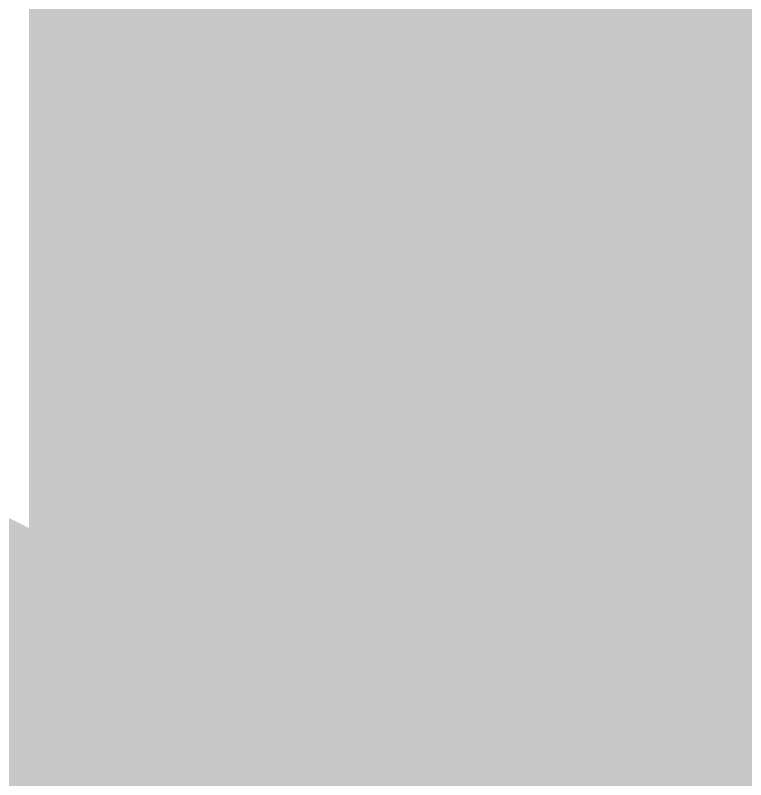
# Model space of a CAD drawing. Header units: inches. Extents: x -2 to 289, y -4 to 187.
# Drawn here: x 60.3648 to 60.5124, y 31.3448 to 31.4993 of the extents above; entities that cross this region are included whole.
import ezdxf

# ---------------------------------------------------------------- set-up
doc = ezdxf.new("R2010")
doc.units = ezdxf.units.IN
for name, color, linetype in [('Bottom Layer', 5, 'Continuous'), ('Drill Drawing', 1, 'Continuous'), ('Layer 1', 16, 'Continuous'), ('Layer 2', 76, 'Continuous'), ('Top Layer', 1, 'Continuous')]:
    doc.layers.add(name, color=color, linetype=linetype)

msp = doc.modelspace()

# ---------------------------------------------------------------- hatches: boundary and pattern name
at = {"layer": 'Bottom Layer'}
h = msp.add_hatch(color=5, dxfattribs=at)
edge = h.paths.add_edge_path()
edge.add_arc((60.55804, 31.14505), 0.3, 0, 360)
at = {"layer": 'Layer 1'}
h = msp.add_hatch(color=16, dxfattribs=at)
edge = h.paths.add_edge_path()
edge.add_arc((60.55804, 31.14505), 0.3, 0, 360)
at = {"layer": 'Layer 2'}
h = msp.add_hatch(color=76, dxfattribs=at)
edge = h.paths.add_edge_path()
edge.add_arc((60.55804, 31.14505), 0.3, 0, 360)
at = {"layer": 'Top Layer'}
h = msp.add_hatch(color=1, dxfattribs=at)
edge = h.paths.add_edge_path()
edge.add_arc((60.55804, 31.14505), 0.3, 0, 360)

# ---------------------------------------------------------------- linework, layer by layer
at = {"layer": 'Bottom Layer', "const_width": 0.381}
msp.add_lwpolyline([(60.55804, 31.14505), (60.55804, 41.98931)], dxfattribs=at)
at = {"layer": 'Drill Drawing', "const_width": 0.0508}
for points in [[(60.30404, 31.39905), (60.55804, 31.27205)], [(60.30404, 31.39905), (60.43104, 31.14505)]]:
    msp.add_lwpolyline(points, dxfattribs=at)

doc.saveas('drawing.dxf')
